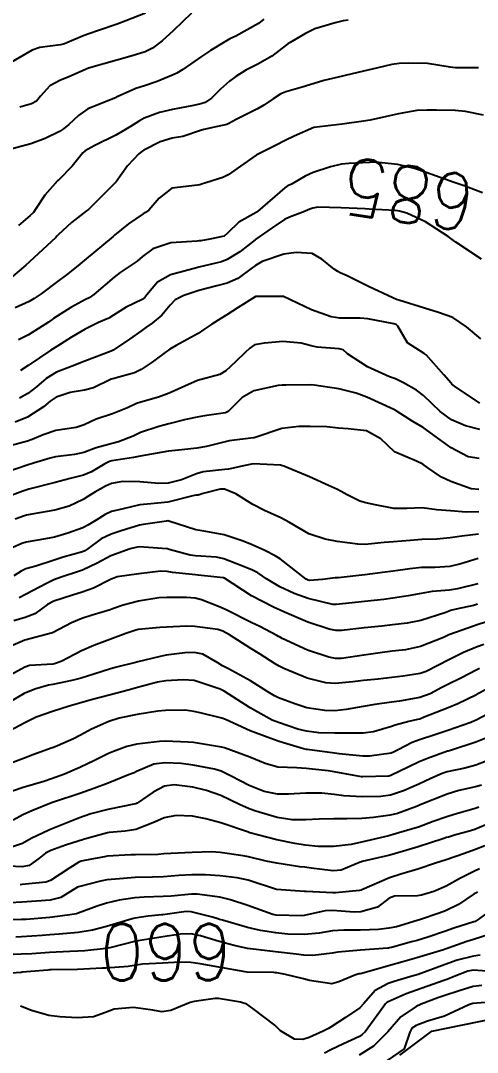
# Model space of a CAD drawing. Header units: metres. Extents: x 292545 to 299085, y 7450245 to 7463078.
# Drawn here: x 296360.2 to 296392.5, y 7461731.9 to 7461804.9 of the extents above; entities that cross this region are included whole.
import ezdxf
from ezdxf.enums import TextEntityAlignment as Align

# ---------------------------------------------------------------- set-up
doc = ezdxf.new("R2010")
doc.units = ezdxf.units.M
for name, color, linetype in [('Cotas', 45, 'Continuous'), ('Curvas de Nivel 1m', 11, 'Continuous'), ('Curvas de Nivel 5m', 15, 'Continuous'), ('Hidrografia', 140, 'Continuous'), ('Vias Primárias', 230, 'Continuous')]:
    doc.layers.add(name, color=color, linetype=linetype)
doc.styles.add('Style-STANDARD', font='STANDARD.shx')

msp = doc.modelspace()

# ---------------------------------------------------------------- linework, layer by layer
at = {"layer": 'Curvas de Nivel 1m', "flags": 128}
for points, elevation in [([(296369.022, 7461805.458), (296367.624, 7461804.907), (296367.015, 7461804.686), (296365.694, 7461804.224), (296365.007, 7461803.982), (296364.692, 7461803.867), (296363.954, 7461803.56), (296363.284, 7461803.283), (296362.999, 7461803.212), (296361.555, 7461803.026), (296360.995, 7461802.838), (296359.084, 7461801.719)], 691), ([(296377.395, 7461805.02), (296377.016, 7461804.726), (296375.413, 7461803.83), (296375.005, 7461803.627), (296374.875, 7461803.56), (296374.652, 7461803.434), (296373.62, 7461802.82), (296372.992, 7461802.391), (296371.665, 7461801.47), (296371.242, 7461801.213), (296370.977, 7461801.083), (296369.856, 7461800.604), (296368.965, 7461800.32), (296368.352, 7461800.116), (296367.011, 7461799.519), (296366.971, 7461799.502), (296366.953, 7461799.49), (296366.894, 7461799.462), (296364.944, 7461798.672), (296364.284, 7461798.212), (296363.61, 7461797.563), (296363.229, 7461797.268), (296362.928, 7461797.083), (296361.923, 7461796.58), (296360.919, 7461796.203), (296358.986, 7461795.691)], 689), ([(296383.376, 7461804.969), (296383.019, 7461804.902), (296382.446, 7461804.768), (296381.013, 7461804.342), (296380.362, 7461804.014), (296379.27, 7461803.377), (296379.096, 7461803.285), (296379.001, 7461803.218), (296377.967, 7461802.416), (296376.987, 7461801.854), (296376.133, 7461801.413), (296375.422, 7461800.978), (296374.971, 7461800.647), (296374.328, 7461800.071), (296373.693, 7461799.443), (296373.258, 7461799.138), (296372.949, 7461799.034), (296372.415, 7461798.926), (296370.944, 7461798.637), (296370.022, 7461798.409), (296368.938, 7461798.008), (296368.601, 7461797.838), (296368.082, 7461797.509), (296367.376, 7461797.068), (296366.926, 7461796.818), (296365.448, 7461796.072), (296364.916, 7461795.809), (296364.753, 7461795.713), (296364.587, 7461795.553), (296363.833, 7461794.626), (296362.884, 7461793.656), (296362.84, 7461793.614), (296362.795, 7461793.571), (296361.897, 7461792.555), (296361.267, 7461791.586), (296361.101, 7461791.346), (296360.856, 7461791.116), (296360.032, 7461790.416)], 688), ([(296392.607, 7461801.587), (296390.978, 7461801.58), (296390.594, 7461801.628), (296388.982, 7461801.88), (296387.623, 7461801.915), (296386.989, 7461801.885), (296386.465, 7461801.818), (296384.985, 7461801.472), (296384.858, 7461801.438), (296384.352, 7461801.316), (296383.249, 7461801.057), (296382.978, 7461800.994), (296381.645, 7461800.678), (296380.97, 7461800.481), (296380.12, 7461800.214), (296378.961, 7461799.895), (296378.604, 7461799.738), (296378.07, 7461799.389), (296377.397, 7461798.947), (296376.946, 7461798.688), (296375.44, 7461797.924), (296374.935, 7461797.639), (296374.784, 7461797.582), (296374.127, 7461797.438), (296373.162, 7461797.215), (296372.928, 7461797.137), (296371.661, 7461796.73), (296370.92, 7461796.596), (296370.063, 7461796.342), (296368.915, 7461795.746), (296368.76, 7461795.656), (296368.55, 7461795.504), (296367.76, 7461794.651), (296366.947, 7461793.519), (296366.922, 7461793.48), (296366.882, 7461793.436), (296364.981, 7461791.548), (296364.919, 7461791.492), (296364.861, 7461791.448), (296363.79, 7461790.619), (296362.836, 7461789.753), (296362.748, 7461789.657), (296362.671, 7461789.572), (296360.815, 7461787.851), (296360.562, 7461787.603), (296359.62, 7461786.797)], 687), ([(296392.943, 7461798.22), (296391.68, 7461798.498), (296390.946, 7461798.573), (296389.624, 7461798.575), (296388.946, 7461798.597), (296388.228, 7461798.553), (296386.943, 7461798.327), (296386.092, 7461798.148), (296384.939, 7461797.886), (296384.453, 7461797.8), (296382.936, 7461797.602), (296380.933, 7461797.36), (296379.552, 7461796.746), (296378.919, 7461796.434), (296378.225, 7461796.075), (296376.903, 7461795.431), (296376.883, 7461795.421), (296376.851, 7461795.401), (296374.889, 7461794.005), (296374.504, 7461793.816), (296373.302, 7461793.446), (296372.997, 7461793.334), (296372.881, 7461793.295), (296372.705, 7461793.276), (296370.879, 7461793.064), (296370.005, 7461792.356), (296369.264, 7461791.496), (296369.028, 7461791.33), (296368.859, 7461791.239), (296367.823, 7461790.535), (296366.836, 7461789.722), (296366.728, 7461789.629), (296366.601, 7461789.523), (296364.818, 7461788.045), (296364.548, 7461787.82), (296364.227, 7461787.556), (296363.437, 7461786.933), (296362.802, 7461786.444), (296361.653, 7461785.587), (296361.144, 7461785.238), (296360.784, 7461785.034), (296359.8, 7461784.587)], 686), ([(296392.821, 7461788.035), (296390.996, 7461789.238), (296390.835, 7461789.352), (296390.448, 7461789.634), (296388.854, 7461790.686), (296387.52, 7461791.28), (296386.999, 7461791.423), (296386.865, 7461791.45), (296386.688, 7461791.469), (296384.866, 7461791.58), (296384.583, 7461791.596), (296382.866, 7461791.676), (296381.215, 7461791.704), (296380.866, 7461791.634), (296380.663, 7461791.564), (296380.162, 7461791.367), (296379.218, 7461791.016), (296378.855, 7461790.839), (296377.991, 7461790.247), (296376.834, 7461789.454), (296376.81, 7461789.434), (296376.779, 7461789.411), (296375.701, 7461788.544), (296374.819, 7461788.003), (296374.396, 7461787.855), (296372.813, 7461787.468), (296372.735, 7461787.451), (296370.807, 7461786.925), (296369.887, 7461786.405), (296369.123, 7461785.497), (296368.976, 7461785.312), (296368.788, 7461785.183), (296367.666, 7461784.625), (296366.771, 7461784.055), (296366.439, 7461783.854), (296365.706, 7461783.536), (296364.758, 7461783.085), (296363.799, 7461782.513), (296362.746, 7461781.859), (296362.323, 7461781.576), (296360.732, 7461780.499), (296360.175, 7461780.159)], 684), ([(296392.755, 7461782.389), (296391.738, 7461783.23), (296390.769, 7461783.893), (296389.762, 7461784.266), (296388.782, 7461784.557), (296386.96, 7461785.118), (296386.791, 7461785.182), (296386.538, 7461785.293), (296384.801, 7461786.097), (296383.29, 7461786.844), (296382.81, 7461787.057), (296382.633, 7461787.154), (296382.386, 7461787.336), (296381.503, 7461788.033), (296380.824, 7461788.431), (296379.687, 7461788.509), (296378.823, 7461788.391), (296377.279, 7461787.864), (296376.815, 7461787.586), (296376.71, 7461787.515), (296376.58, 7461787.412), (296375.56, 7461786.668), (296374.802, 7461786.34), (296374.083, 7461786.155), (296372.797, 7461785.823), (296371.735, 7461785.466), (296371.121, 7461785.142), (296370.782, 7461784.777), (296370.19, 7461784.067), (296369.489, 7461783.493), (296369.055, 7461783.202), (296368.758, 7461782.989), (296367.892, 7461782.368), (296366.744, 7461781.587), (296366.604, 7461781.522), (296364.735, 7461780.808), (296363.832, 7461780.459), (296362.728, 7461780.039), (296361.984, 7461779.581), (296361.312, 7461778.993), (296360.707, 7461778.513), (296360.109, 7461778.198)], 683), ([(296392.699, 7461777.845), (296390.903, 7461779.046), (296390.712, 7461779.186), (296390.656, 7461779.241), (296390.138, 7461779.829), (296388.89, 7461781.259), (296388.744, 7461781.356), (296387.57, 7461782.097), (296386.893, 7461783.288), (296386.765, 7461783.402), (296386.595, 7461783.462), (296384.77, 7461783.813), (296384.232, 7461783.855), (296382.771, 7461783.843), (296382.173, 7461783.938), (296380.779, 7461784.437), (296378.793, 7461785.38), (296376.823, 7461785.379), (296376.792, 7461785.371), (296375.587, 7461784.615), (296374.773, 7461784.087), (296374.362, 7461783.841), (296373.719, 7461783.44), (296373.164, 7461783.041), (296372.756, 7461782.776), (296371.203, 7461781.928), (296370.745, 7461781.65), (296370.645, 7461781.579), (296370.506, 7461781.482), (296369.497, 7461780.731), (296368.73, 7461780.212), (296368.246, 7461779.987), (296366.723, 7461779.564), (296366.605, 7461779.522), (296365.34, 7461778.917), (296364.711, 7461778.756), (296363.688, 7461778.58), (296362.703, 7461778.263), (296362.289, 7461777.986), (296361.802, 7461777.583), (296360.685, 7461776.854), (296359.79, 7461776.5)], 682), ([(296392.68, 7461775.975), (296391.687, 7461776.226), (296390.687, 7461776.653), (296389.88, 7461777.248), (296388.704, 7461778.377), (296388.2, 7461778.759), (296387.287, 7461779.281), (296386.717, 7461779.554), (296386.309, 7461779.704), (296384.729, 7461780.404), (296383.336, 7461781.331), (296383.01, 7461781.601), (296382.746, 7461781.681), (296381.187, 7461781.793), (296380.748, 7461781.883), (296380.04, 7461782.077), (296378.751, 7461782.213), (296377.442, 7461782.092), (296376.748, 7461781.954), (296376.418, 7461781.741), (296376.079, 7461781.417), (296375.393, 7461780.763), (296374.723, 7461780.119), (296374.289, 7461779.865), (296372.713, 7461779.45), (296370.709, 7461778.548), (296369.943, 7461778.249), (296368.699, 7461777.906), (296368.394, 7461777.806), (296367.759, 7461777.514), (296366.688, 7461777.071), (296365.533, 7461776.693), (296364.68, 7461776.3), (296364.112, 7461776.122), (296362.676, 7461775.9), (296361.781, 7461775.583), (296361.006, 7461775.257), (296360.666, 7461775.148), (296359.456, 7461774.817)], 681), ([(296392.628, 7461771.714), (296392.086, 7461771.768), (296390.633, 7461772.29), (296389.982, 7461772.595), (296389.013, 7461773.256), (296388.647, 7461773.514), (296388.198, 7461773.718), (296386.659, 7461774.379), (296385.693, 7461775.3), (296384.679, 7461775.874), (296383.373, 7461776.023), (296382.68, 7461776.064), (296381.872, 7461776.157), (296380.681, 7461776.179), (296379.871, 7461776.178), (296378.679, 7461776.038), (296376.799, 7461775.408), (296376.707, 7461775.375), (296376.672, 7461775.369), (296374.94, 7461775.157), (296374.668, 7461775.107), (296373.338, 7461774.769), (296372.661, 7461774.641), (296371.589, 7461774.536), (296370.657, 7461774.438), (296369.843, 7461774.301), (296368.651, 7461774.071), (296368.177, 7461773.98), (296366.646, 7461773.753), (296366.472, 7461773.705), (296366.15, 7461773.535), (296365.206, 7461772.976), (296364.635, 7461772.745), (296363.69, 7461772.502), (296362.629, 7461772.211), (296360.772, 7461771.745), (296360.624, 7461771.705), (296360.546, 7461771.679), (296360.342, 7461771.603), (296359.097, 7461771.137)], 679), ([(296392.612, 7461770.14), (296391.722, 7461770.119), (296390.613, 7461770.203), (296389.641, 7461770.282), (296388.614, 7461770.412), (296387.518, 7461770.377), (296386.614, 7461770.385), (296385.289, 7461770.631), (296384.617, 7461770.768), (296384.189, 7461770.887), (296383.304, 7461771.33), (296382.875, 7461771.586), (296382.627, 7461771.711), (296381.984, 7461771.992), (296380.635, 7461772.612), (296378.811, 7461773.378), (296378.644, 7461773.424), (296378.593, 7461773.431), (296376.645, 7461773.527), (296376.533, 7461773.522), (296376.079, 7461773.416), (296374.9, 7461773.168), (296374.64, 7461773.143), (296373.119, 7461772.964), (296372.637, 7461772.818), (296371.574, 7461772.407), (296370.63, 7461772.171), (296369.963, 7461772.153), (296368.631, 7461772.263), (296367.404, 7461772.292), (296366.629, 7461772.147), (296366.198, 7461771.963), (296365.443, 7461771.542), (296364.945, 7461771.222), (296364.618, 7461771.011), (296363.624, 7461770.549), (296362.61, 7461770.256), (296360.985, 7461769.972), (296360.606, 7461769.892), (296360.382, 7461769.825), (296359.803, 7461769.608)], 678), ([(296392.593, 7461768.548), (296391.411, 7461768.411), (296390.589, 7461768.294), (296389.648, 7461768.193), (296388.586, 7461768.171), (296387.751, 7461768.113), (296386.584, 7461768.014), (296385.914, 7461767.966), (296384.581, 7461767.833), (296384.06, 7461767.839), (296382.584, 7461768.048), (296381.738, 7461768.196), (296380.591, 7461768.575), (296379.218, 7461769.374), (296378.606, 7461769.724), (296377.442, 7461770.228), (296376.615, 7461770.661), (296375.42, 7461771.422), (296374.626, 7461771.735), (296374.316, 7461771.743), (296373.119, 7461771.445), (296372.751, 7461771.32), (296372.622, 7461771.323), (296372.465, 7461771.296), (296370.616, 7461770.814), (296369.396, 7461770.711), (296368.614, 7461770.627), (296367.455, 7461770.361), (296366.609, 7461770.169), (296366.183, 7461769.958), (296365.544, 7461769.541), (296364.952, 7461769.192), (296364.595, 7461769.015), (296363.52, 7461768.63), (296362.585, 7461768.351), (296361.943, 7461768.22), (296360.579, 7461768.001), (296360.276, 7461767.905), (296359.641, 7461767.609)], 677), ([(296392.569, 7461766.822), (296391.353, 7461766.444), (296390.563, 7461766.27), (296389.511, 7461766.205), (296388.562, 7461766.186), (296387.736, 7461766.103), (296386.559, 7461765.947), (296385.99, 7461765.864), (296384.557, 7461765.671), (296382.671, 7461765.455), (296382.554, 7461765.454), (296382.443, 7461765.452), (296381.553, 7461765.35), (296380.64, 7461765.271), (296380.552, 7461765.287), (296380.41, 7461765.361), (296378.567, 7461766.799), (296378.211, 7461767.027), (296377.469, 7461767.397), (296376.579, 7461767.797), (296375.945, 7461768.054), (296374.589, 7461768.498), (296373.294, 7461768.742), (296372.594, 7461768.873), (296370.673, 7461769.479), (296370.617, 7461769.494), (296370.514, 7461769.481), (296368.86, 7461769.236), (296368.598, 7461769.182), (296367.313, 7461768.799), (296366.588, 7461768.566), (296365.895, 7461768.225), (296364.979, 7461767.546), (296364.743, 7461767.376), (296364.57, 7461767.299), (296363.207, 7461766.924), (296362.564, 7461766.721), (296361.261, 7461766.29), (296360.558, 7461766.094), (296360.216, 7461765.944), (296359.706, 7461765.608)], 676), ([(296392.528, 7461763.592), (296392.238, 7461763.512), (296391.019, 7461763.235), (296390.621, 7461763.14), (296390.522, 7461763.103), (296390.295, 7461763.018), (296388.515, 7461762.451), (296387.538, 7461762.254), (296386.511, 7461762.133), (296385.761, 7461762.047), (296384.509, 7461761.911), (296382.914, 7461761.741), (296382.507, 7461761.738), (296382.021, 7461761.831), (296380.512, 7461762.318), (296378.875, 7461763.021), (296378.521, 7461763.195), (296378.392, 7461763.253), (296378.081, 7461763.387), (296376.535, 7461764.189), (296374.627, 7461765.429), (296374.553, 7461765.456), (296372.745, 7461765.647), (296372.555, 7461765.665), (296370.928, 7461765.845), (296370.557, 7461765.902), (296370.115, 7461765.927), (296368.555, 7461765.757), (296367.025, 7461765.523), (296366.551, 7461765.356), (296365.35, 7461764.737), (296364.542, 7461764.437), (296363.856, 7461764.241), (296362.535, 7461763.818), (296362.099, 7461763.577), (296361.188, 7461762.925), (296360.519, 7461762.644), (296359.712, 7461762.411)], 674), ([(296393.903, 7461762.585), (296392.512, 7461762.127), (296391.831, 7461761.906), (296390.505, 7461761.421), (296390.111, 7461761.246), (296388.496, 7461760.592), (296387.422, 7461760.353), (296386.493, 7461760.259), (296385.635, 7461760.155), (296384.49, 7461759.992), (296382.911, 7461759.757), (296382.487, 7461759.75), (296381.995, 7461759.838), (296380.493, 7461760.344), (296378.709, 7461761.17), (296378.502, 7461761.282), (296378.438, 7461761.317), (296378.329, 7461761.383), (296377.124, 7461762.016), (296376.512, 7461762.31), (296374.792, 7461763.165), (296374.531, 7461763.288), (296374.186, 7461763.435), (296373, 7461763.915), (296372.539, 7461764.019), (296371.934, 7461764.071), (296370.539, 7461764.081), (296369.981, 7461764.043), (296368.536, 7461763.812), (296367.444, 7461763.516), (296366.773, 7461763.283), (296366.528, 7461763.202), (296365.241, 7461762.824), (296364.518, 7461762.586), (296363.796, 7461762.275), (296362.503, 7461761.59), (296362.487, 7461761.587), (296362.444, 7461761.571), (296360.497, 7461761.047), (296359.488, 7461760.615)], 673), ([(296392.965, 7461760.748), (296392.496, 7461760.573), (296391.546, 7461760.176), (296390.487, 7461759.647), (296389.719, 7461759.251), (296388.901, 7461758.84), (296388.474, 7461758.685), (296387.261, 7461758.493), (296386.47, 7461758.397), (296385.488, 7461758.28), (296384.466, 7461758.184), (296383.696, 7461758.09), (296382.462, 7461757.975), (296381.789, 7461758.021), (296380.468, 7461758.355), (296378.812, 7461759.043), (296378.48, 7461759.212), (296378.196, 7461759.384), (296377.139, 7461760.049), (296376.493, 7461760.455), (296374.981, 7461761.425), (296374.507, 7461761.679), (296374.146, 7461761.798), (296372.511, 7461762.025), (296371.933, 7461762.044), (296370.51, 7461761.976), (296370.053, 7461761.942), (296368.507, 7461761.804), (296368.267, 7461761.743), (296367.639, 7461761.513), (296366.499, 7461761.09), (296365.365, 7461760.67), (296364.49, 7461760.29), (296364.004, 7461760.038), (296363.097, 7461759.564), (296362.663, 7461759.386), (296362.48, 7461759.355), (296360.827, 7461759.246), (296360.476, 7461759.147), (296359.492, 7461758.585)], 672), ([(296392.658, 7461759.04), (296392.479, 7461758.955), (296391.344, 7461758.357), (296390.463, 7461757.927), (296390.008, 7461757.699), (296389.171, 7461757.259), (296388.45, 7461756.997), (296387.001, 7461756.731), (296386.447, 7461756.661), (296385.251, 7461756.495), (296384.443, 7461756.346), (296383.24, 7461756.127), (296382.44, 7461756.05), (296381.722, 7461756.066), (296380.442, 7461756.267), (296379.607, 7461756.535), (296378.449, 7461756.971), (296378.167, 7461757.101), (296377.695, 7461757.391), (296376.464, 7461758.168), (296374.893, 7461759.01), (296374.48, 7461759.228), (296374.136, 7461759.435), (296373.086, 7461760.048), (296372.49, 7461760.181), (296371.801, 7461760.156), (296370.488, 7461759.975), (296370.069, 7461759.902), (296368.483, 7461759.521), (296368.411, 7461759.501), (296366.886, 7461759.115), (296366.475, 7461758.987), (296365.377, 7461758.633), (296364.465, 7461758.365), (296363.824, 7461758.195), (296362.458, 7461757.92), (296362.168, 7461757.863), (296361.196, 7461757.589), (296360.45, 7461757.265), (296359.394, 7461756.66)], 671), ([(296393.63, 7461756.019), (296392.435, 7461755.384), (296392.325, 7461755.33), (296392.046, 7461755.224), (296390.427, 7461754.652), (296389.507, 7461754.337), (296388.42, 7461753.987), (296387.9, 7461753.793), (296386.92, 7461753.285), (296386.59, 7461753.108), (296386.409, 7461753.049), (296384.882, 7461752.829), (296384.406, 7461752.825), (296382.734, 7461753.009), (296382.409, 7461753.053), (296380.475, 7461753.296), (296380.412, 7461753.309), (296380.206, 7461753.363), (296378.8, 7461753.768), (296378.418, 7461753.895), (296377.636, 7461754.183), (296376.425, 7461754.637), (296374.69, 7461755.427), (296374.434, 7461755.526), (296372.886, 7461755.902), (296372.438, 7461756.006), (296371.825, 7461756.081), (296370.439, 7461756.067), (296369.91, 7461756.013), (296368.436, 7461755.788), (296367.174, 7461755.519), (296366.43, 7461755.283), (296365.212, 7461754.755), (296364.421, 7461754.317), (296363.92, 7461754.052), (296362.806, 7461753.566), (296362.523, 7461753.457), (296362.411, 7461753.414), (296361.061, 7461752.933), (296360.399, 7461752.672), (296359.627, 7461752.375)], 669), ([(296393.473, 7461754.259), (296392.419, 7461753.834), (296390.616, 7461753.238), (296390.459, 7461753.192), (296390.412, 7461753.178), (296388.987, 7461752.678), (296388.4, 7461752.428), (296387.626, 7461752.046), (296386.385, 7461751.455), (296386.255, 7461751.421), (296384.384, 7461751.369), (296384.316, 7461751.379), (296382.389, 7461751.724), (296381.95, 7461751.783), (296380.392, 7461751.957), (296379.747, 7461752.016), (296378.393, 7461752.065), (296377.492, 7461752.303), (296376.403, 7461752.755), (296374.607, 7461753.428), (296374.413, 7461753.479), (296372.715, 7461753.755), (296372.416, 7461753.797), (296372.053, 7461753.828), (296370.417, 7461753.893), (296370.021, 7461753.88), (296368.415, 7461753.69), (296367.713, 7461753.51), (296366.757, 7461753.175), (296366.405, 7461753.02), (296365.416, 7461752.521), (296364.39, 7461752.027), (296364.059, 7461751.882), (296363.294, 7461751.561), (296362.379, 7461751.218), (296361.841, 7461751.042), (296360.373, 7461750.602), (296359.616, 7461750.362)], 668), ([(296393.136, 7461752.478), (296392.398, 7461752.198), (296391.628, 7461751.994), (296390.39, 7461751.732), (296390.022, 7461751.612), (296389.23, 7461751.257), (296388.379, 7461750.856), (296387.289, 7461750.366), (296386.371, 7461750.068), (296385.689, 7461749.977), (296384.369, 7461749.954), (296383.072, 7461750.031), (296382.371, 7461750.124), (296381.515, 7461750.205), (296380.371, 7461750.217), (296379.137, 7461750.145), (296378.371, 7461750.15), (296377.432, 7461750.34), (296376.376, 7461750.748), (296375.093, 7461751.423), (296374.388, 7461751.775), (296373.906, 7461751.922), (296372.394, 7461752.207), (296371.558, 7461752.306), (296370.396, 7461752.365), (296369.617, 7461752.265), (296368.387, 7461751.74), (296368.225, 7461751.663), (296367.83, 7461751.508), (296366.377, 7461750.921), (296365.376, 7461750.536), (296364.369, 7461750.199), (296362.514, 7461749.578), (296362.362, 7461749.526), (296360.983, 7461748.968), (296360.354, 7461748.675), (296359.65, 7461748.307)], 667), ([(296392.817, 7461750.777), (296392.377, 7461750.661), (296391.216, 7461750.39), (296390.372, 7461750.132), (296388.476, 7461749.38), (296388.364, 7461749.331), (296388.321, 7461749.312), (296388.22, 7461749.271), (296386.875, 7461748.765), (296386.353, 7461748.643), (296385.156, 7461748.497), (296384.349, 7461748.415), (296383.287, 7461748.387), (296382.349, 7461748.391), (296381.325, 7461748.374), (296380.347, 7461748.321), (296379.403, 7461748.319), (296378.349, 7461748.495), (296376.833, 7461748.927), (296376.36, 7461749.096), (296375.681, 7461749.417), (296374.369, 7461750.043), (296373.338, 7461750.411), (296372.375, 7461750.64), (296371.046, 7461750.803), (296370.375, 7461750.708), (296369.567, 7461750.292), (296368.429, 7461749.499), (296368.388, 7461749.474), (296368.363, 7461749.464), (296368.316, 7461749.454), (296366.358, 7461749.047), (296365.15, 7461748.747), (296364.352, 7461748.476), (296362.47, 7461747.704), (296362.344, 7461747.652), (296362.293, 7461747.631), (296362.186, 7461747.582), (296360.93, 7461746.998), (296360.329, 7461746.643), (296359.553, 7461746.379)], 666), ([(296393.449, 7461748.107), (296392.339, 7461747.648), (296392.026, 7461747.535), (296390.909, 7461747.234), (296390.463, 7461747.107), (296390.331, 7461747.069), (296390.073, 7461746.987), (296388.324, 7461746.418), (296387.457, 7461746.143), (296386.318, 7461745.825), (296384.367, 7461745.373), (296384.313, 7461745.358), (296384.21, 7461745.321), (296382.875, 7461744.767), (296382.307, 7461744.705), (296380.756, 7461744.907), (296380.309, 7461744.963), (296379.943, 7461744.999), (296378.312, 7461745.249), (296377.575, 7461745.397), (296376.317, 7461745.704), (296375.95, 7461745.782), (296374.322, 7461746.014), (296373.709, 7461746.052), (296372.321, 7461745.999), (296371.805, 7461745.981), (296370.319, 7461745.908), (296369.924, 7461745.879), (296368.318, 7461745.842), (296367.985, 7461745.838), (296366.316, 7461745.741), (296366.132, 7461745.715), (296365.21, 7461745.541), (296364.466, 7461745.394), (296364.311, 7461745.33), (296363.672, 7461744.925), (296362.297, 7461744.023), (296361.971, 7461743.909), (296360.294, 7461743.735), (296360.166, 7461743.729)], 664), ([(296393.051, 7461746.488), (296392.323, 7461746.197), (296391.608, 7461745.94), (296390.315, 7461745.482), (296389.562, 7461745.251), (296388.309, 7461744.838), (296387.111, 7461744.476), (296386.302, 7461744.227), (296384.331, 7461743.357), (296384.293, 7461743.338), (296384.278, 7461743.335), (296384.185, 7461743.321), (296382.479, 7461743.149), (296382.29, 7461743.148), (296380.399, 7461743.251), (296380.291, 7461743.257), (296378.293, 7461743.39), (296376.299, 7461744.04), (296375.512, 7461744.206), (296374.302, 7461744.359), (296373.279, 7461744.422), (296372.303, 7461744.419), (296371.394, 7461744.377), (296370.301, 7461744.283), (296369.527, 7461744.261), (296368.3, 7461744.242), (296366.906, 7461744.128), (296366.298, 7461744.063), (296365.849, 7461743.983), (296364.293, 7461743.586), (296364.224, 7461743.551), (296363.028, 7461742.822), (296362.279, 7461742.628), (296361.31, 7461742.557), (296360.276, 7461742.491), (296359.436, 7461742.448)], 663), ([(296392.674, 7461744.852), (296392.308, 7461744.685), (296391.329, 7461744.203), (296390.297, 7461743.62), (296389.444, 7461743.253), (296388.571, 7461742.984), (296388.288, 7461742.943), (296386.645, 7461742.929), (296386.285, 7461742.768), (296385.437, 7461742.141), (296384.27, 7461741.8), (296383.807, 7461741.787), (296382.271, 7461741.895), (296381.742, 7461741.875), (296380.266, 7461741.544), (296380.104, 7461741.524), (296378.266, 7461741.565), (296378.046, 7461741.612), (296376.276, 7461742.26), (296375.045, 7461742.659), (296374.284, 7461742.839), (296372.691, 7461743.05), (296372.287, 7461743.062), (296370.832, 7461742.927), (296370.284, 7461742.883), (296368.924, 7461742.853), (296368.283, 7461742.811), (296367.164, 7461742.632), (296366.276, 7461742.417), (296365.601, 7461742.208), (296364.265, 7461741.704), (296364.148, 7461741.669), (296363.517, 7461741.561), (296362.261, 7461741.418), (296360.582, 7461741.275), (296360.26, 7461741.261), (296358.672, 7461741.211)], 662), ([(296392.517, 7461743.218), (296392.374, 7461743.136), (296392.291, 7461743.076), (296391.193, 7461742.317), (296390.272, 7461741.867), (296389.81, 7461741.706), (296388.483, 7461741.267), (296388.262, 7461741.198), (296386.785, 7461740.757), (296386.256, 7461740.641), (296385.516, 7461740.561), (296384.255, 7461740.505), (296383.068, 7461740.519), (296382.254, 7461740.461), (296381.308, 7461740.294), (296380.251, 7461740.203), (296379.112, 7461740.237), (296378.252, 7461740.321), (296377.164, 7461740.491), (296376.256, 7461740.692), (296374.479, 7461741.209), (296374.261, 7461741.273), (296374.141, 7461741.312), (296373.76, 7461741.438), (296372.268, 7461741.811), (296371.906, 7461741.826), (296370.265, 7461741.604), (296370.157, 7461741.588), (296369.227, 7461741.49), (296368.261, 7461741.358), (296368.073, 7461741.315), (296366.255, 7461740.759), (296365.285, 7461740.507), (296364.251, 7461740.351), (296362.914, 7461740.234), (296362.249, 7461740.169), (296361.711, 7461740.122), (296360.247, 7461740.027), (296359.843, 7461740.01)], 661), ([(296393.279, 7461740.184), (296392.249, 7461739.848), (296391.771, 7461739.701), (296390.455, 7461739.238), (296390.299, 7461739.182), (296390.242, 7461739.167), (296390.119, 7461739.12), (296388.236, 7461738.553), (296387.24, 7461738.273), (296386.23, 7461737.988), (296384.35, 7461737.444), (296384.224, 7461737.42), (296384.138, 7461737.407), (296383.849, 7461737.324), (296382.71, 7461736.841), (296382.213, 7461736.709), (296380.628, 7461736.945), (296380.218, 7461737.064), (296378.938, 7461737.379), (296378.316, 7461737.481), (296378.224, 7461737.494), (296378.115, 7461737.5), (296376.224, 7461737.541), (296376.074, 7461737.561), (296374.227, 7461737.882), (296372.897, 7461738.117), (296372.231, 7461738.225), (296371.458, 7461738.241), (296370.23, 7461738.184), (296368.826, 7461738.098), (296368.228, 7461737.998), (296367.807, 7461737.934), (296366.226, 7461737.825), (296365.948, 7461737.811), (296364.225, 7461737.723), (296362.34, 7461737.694), (296362.224, 7461737.69), (296362.121, 7461737.684), (296360.917, 7461737.593), (296360.293, 7461737.528), (296360.222, 7461737.522), (296358.434, 7461737.403)], 659), ([(296392.719, 7461738.735), (296392.237, 7461738.657), (296391.084, 7461738.381), (296390.231, 7461738.078), (296388.334, 7461737.378), (296388.224, 7461737.343), (296388.168, 7461737.326), (296387.971, 7461737.273), (296386.628, 7461736.875), (296386.215, 7461736.74), (296385.279, 7461736.232), (296384.475, 7461735.316), (296384.19, 7461735.004), (296383.189, 7461734.324), (296382.176, 7461733.655), (296381.983, 7461733.534), (296381.6, 7461733.346), (296380.609, 7461732.913), (296380.164, 7461732.765), (296379.582, 7461732.784), (296378.575, 7461733.384), (296378.373, 7461733.585), (296378.177, 7461733.778), (296376.63, 7461734.964), (296376.191, 7461735.267), (296375.754, 7461735.414), (296374.196, 7461735.667), (296373.955, 7461735.675), (296372.464, 7461735.456), (296372.192, 7461735.389), (296370.83, 7461734.83), (296370.185, 7461734.725), (296369.539, 7461734.843), (296368.188, 7461735.025), (296366.803, 7461734.907), (296366.184, 7461734.68), (296365.34, 7461734.38), (296364.18, 7461734.303), (296362.973, 7461734.361), (296362.182, 7461734.458), (296360.966, 7461734.812), (296360.188, 7461735.136)], 658), ([(296393.87, 7461737.56), (296392.227, 7461737.665), (296391.844, 7461737.606), (296390.886, 7461737.233), (296390.417, 7461737.041), (296390.219, 7461736.97), (296388.952, 7461736.519), (296388.208, 7461736.257), (296387.483, 7461735.998), (296386.195, 7461735.441), (296386.102, 7461735.383), (296386.015, 7461735.293), (296385.587, 7461734.699), (296384.564, 7461733.314), (296384.373, 7461733.114), (296384.168, 7461732.99), (296383.034, 7461732.457), (296382.153, 7461732.028), (296381.701, 7461731.793)], 657), ([(296392.828, 7461736.599), (296392.213, 7461736.53), (296391.235, 7461736.203), (296390.203, 7461735.881), (296389.724, 7461735.723), (296388.548, 7461735.265), (296388.191, 7461735.105), (296387.098, 7461734.367), (296386.173, 7461733.316), (296386.157, 7461733.29), (296385.165, 7461732.297), (296384.148, 7461731.667)], 656)]:
    msp.add_lwpolyline(points, dxfattribs=dict(at, elevation=elevation))
at = {"layer": 'Curvas de Nivel 5m', "flags": 128}
for points, elevation in [([(296372.282, 7461805.457), (296371.01, 7461804.22), (296370.209, 7461803.488), (296369.521, 7461802.972), (296368.995, 7461802.712), (296368.078, 7461802.423), (296366.989, 7461802.119), (296364.983, 7461801.55), (296363.596, 7461800.941), (296362.97, 7461800.693), (296362.244, 7461800.297), (296361.588, 7461799.584), (296361.302, 7461799.234), (296360.947, 7461799.025), (296360.131, 7461798.788)], 690), ([(296392.878, 7461792.742), (296391.576, 7461793.233), (296390.885, 7461793.468), (296390.55, 7461793.579), (296388.892, 7461794.17), (296388.073, 7461794.451), (296386.897, 7461794.73), (296385.313, 7461794.892), (296384.899, 7461794.888), (296383.412, 7461794.81), (296382.897, 7461794.753), (296382.121, 7461794.567), (296380.891, 7461794.161), (296380.339, 7461793.915), (296379.403, 7461793.375), (296379.055, 7461793.204), (296378.88, 7461793.09), (296376.958, 7461791.409), (296376.907, 7461791.365), (296376.862, 7461791.339), (296375.623, 7461790.65), (296374.839, 7461789.866), (296374.596, 7461789.673), (296373.575, 7461789.443), (296372.94, 7461789.341), (296372.832, 7461789.322), (296372.68, 7461789.301), (296370.83, 7461789.19), (296369.556, 7461788.763), (296368.82, 7461788.226), (296368.426, 7461787.894), (296367.876, 7461787.509), (296367.235, 7461787.089), (296366.805, 7461786.768), (296365.368, 7461785.541), (296365.031, 7461785.305), (296364.787, 7461785.176), (296363.731, 7461784.608), (296362.769, 7461783.992), (296362.52, 7461783.82), (296362.162, 7461783.579), (296360.754, 7461782.678), (296360.035, 7461782.322)], 685), ([(296392.653, 7461773.912), (296391.857, 7461774.026), (296390.664, 7461774.678), (296389.882, 7461775.248), (296388.681, 7461776.108), (296387.952, 7461776.537), (296386.768, 7461777.289), (296386.723, 7461777.32), (296386.693, 7461777.336), (296386.595, 7461777.39), (296384.702, 7461778.261), (296383.929, 7461778.545), (296382.708, 7461778.858), (296380.955, 7461779.113), (296380.711, 7461779.124), (296378.985, 7461779.102), (296378.71, 7461779.103), (296378.409, 7461779.084), (296376.706, 7461778.702), (296375.874, 7461778.245), (296375.064, 7461777.426), (296374.882, 7461777.237), (296374.69, 7461777.161), (296373.204, 7461776.929), (296372.687, 7461776.832), (296371.89, 7461776.667), (296370.682, 7461776.381), (296369.978, 7461776.189), (296368.675, 7461775.748), (296368.145, 7461775.508), (296367.106, 7461775.084), (296366.665, 7461774.971), (296365.539, 7461774.662), (296364.655, 7461774.348), (296363.999, 7461774.21), (296362.65, 7461774.033), (296362.285, 7461773.939), (296361.105, 7461773.593), (296360.641, 7461773.447), (296359.278, 7461772.972)], 680), ([(296392.55, 7461765.037), (296391.105, 7461764.674), (296390.543, 7461764.591), (296389.311, 7461764.489), (296388.539, 7461764.359), (296387.628, 7461764.187), (296386.534, 7461764.026), (296385.89, 7461763.939), (296384.53, 7461763.777), (296384.112, 7461763.733), (296382.526, 7461763.567), (296382.292, 7461763.576), (296380.533, 7461764.004), (296379.542, 7461764.365), (296378.545, 7461764.831), (296377.6, 7461765.394), (296376.974, 7461765.821), (296376.559, 7461766.031), (296375.547, 7461766.437), (296374.567, 7461766.817), (296374.053, 7461766.923), (296372.569, 7461767.015), (296372.186, 7461767.073), (296370.701, 7461767.478), (296370.573, 7461767.512), (296370.535, 7461767.519), (296368.575, 7461767.647), (296368.445, 7461767.632), (296367.938, 7461767.51), (296366.568, 7461767.01), (296365.609, 7461766.493), (296364.557, 7461765.999), (296364.222, 7461765.887), (296363.208, 7461765.563), (296362.721, 7461765.399), (296362.55, 7461765.325), (296362.021, 7461765.052), (296360.54, 7461764.272), (296360.093, 7461764.049)], 675), ([(296393.777, 7461757.893), (296392.511, 7461757.219), (296392.476, 7461757.196), (296392.453, 7461757.187), (296391.133, 7461756.546), (296390.443, 7461756.251), (296388.76, 7461755.589), (296388.435, 7461755.465), (296388.283, 7461755.423), (296387.658, 7461755.278), (296386.699, 7461755.019), (296386.429, 7461754.932), (296385.176, 7461754.552), (296384.424, 7461754.462), (296383.566, 7461754.464), (296382.424, 7461754.455), (296381.297, 7461754.478), (296380.425, 7461754.592), (296379.802, 7461754.745), (296378.431, 7461755.206), (296377.99, 7461755.394), (296376.979, 7461755.943), (296376.441, 7461756.262), (296374.597, 7461757.429), (296374.454, 7461757.51), (296374.301, 7461757.587), (296372.464, 7461758.187), (296371.683, 7461758.249), (296370.463, 7461758.175), (296369.865, 7461758.082), (296368.456, 7461757.703), (296368.299, 7461757.658), (296367.794, 7461757.51), (296366.449, 7461757.142), (296365.177, 7461756.811), (296364.444, 7461756.612), (296363.623, 7461756.376), (296362.437, 7461755.997), (296361.289, 7461755.587), (296360.429, 7461755.17), (296359.417, 7461754.616)], 670), ([(296392.623, 7461749.217), (296392.434, 7461749.148), (296392.361, 7461749.122), (296390.884, 7461748.705), (296390.352, 7461748.544), (296389.39, 7461748.212), (296388.341, 7461747.814), (296387.936, 7461747.677), (296386.569, 7461747.288), (296386.386, 7461747.236), (296386.332, 7461747.222), (296386.24, 7461747.199), (296384.327, 7461746.742), (296383.584, 7461746.579), (296382.324, 7461746.433), (296381.246, 7461746.428), (296380.325, 7461746.53), (296379.601, 7461746.646), (296378.328, 7461746.904), (296376.41, 7461747.409), (296376.343, 7461747.428), (296376.311, 7461747.442), (296374.35, 7461748.111), (296373.307, 7461748.4), (296372.354, 7461748.588), (296371.202, 7461748.624), (296370.353, 7461748.456), (296369.668, 7461748.169), (296368.344, 7461747.649), (296367.578, 7461747.511), (296366.451, 7461747.419), (296366.341, 7461747.401), (296364.881, 7461746.999), (296364.332, 7461746.846), (296363.364, 7461746.527), (296362.321, 7461746.145), (296361.946, 7461745.956), (296361.472, 7461745.588), (296360.802, 7461745.101), (296360.307, 7461745.004), (296358.862, 7461745.06)], 665), ([(296393.523, 7461741.958), (296392.505, 7461741.218), (296392.353, 7461741.128), (296392.262, 7461741.093), (296390.851, 7461740.64), (296390.255, 7461740.438), (296389.011, 7461740.019), (296388.248, 7461739.788), (296387.848, 7461739.673), (296386.432, 7461739.288), (296386.281, 7461739.251), (296386.242, 7461739.239), (296386.179, 7461739.228), (296384.241, 7461739.1), (296382.634, 7461738.941), (296382.238, 7461738.883), (296380.874, 7461738.716), (296380.237, 7461738.741), (296379.68, 7461738.811), (296378.239, 7461738.978), (296376.47, 7461739.178), (296376.241, 7461739.213), (296375.3, 7461739.419), (296374.246, 7461739.698), (296372.915, 7461740.115), (296372.251, 7461740.255), (296371.493, 7461740.225), (296370.249, 7461740.04), (296368.499, 7461739.76), (296368.245, 7461739.712), (296367.51, 7461739.517), (296366.51, 7461739.257), (296366.24, 7461739.216), (296364.732, 7461739.052), (296364.238, 7461739.018), (296363.678, 7461738.999), (296362.236, 7461738.922), (296360.987, 7461738.84), (296360.235, 7461738.801), (296359.085, 7461738.761)], 660), ([(296393.946, 7461735.453), (296392.194, 7461735.31), (296392.121, 7461735.294), (296391.924, 7461735.223), (296390.185, 7461734.425), (296388.993, 7461734.069), (296388.178, 7461733.753), (296387.887, 7461733.561), (296387.73, 7461733.274), (296387.334, 7461732.099), (296386.143, 7461731.29)], 655)]:
    msp.add_lwpolyline(points, dxfattribs=dict(at, elevation=elevation))
at = {"layer": 'Hidrografia'}
msp.add_lwpolyline([(296387.037, 7461731.652), (296389.289, 7461733.354), (296394.95, 7461734.509), (296397.323, 7461735.177), (296400.549, 7461736.514), (296403.288, 7461737.548), (296406.696, 7461739.007), (296407.731, 7461739.614), (296410.409, 7461741.317), (296413.33, 7461743.444), (296419.31, 7461746.37), (296422.719, 7461748.255), (296426.918, 7461749.045), (296431.179, 7461750.321), (296433.134, 7461750.94), (296437.637, 7461751.244), (296440.741, 7461751.791), (296444.211, 7461751.791), (296448.227, 7461750.028)], dxfattribs=at)
at = {"layer": 'Vias Primárias'}
for points in [[(296211.683, 7461646.797), (296258.11, 7461626.877), (296291.299, 7461614.233), (296330.84, 7461599.436), (296368.634, 7461585.448, -0.028434), (296390.594, 7461575.869, 0.000017), (296427.552, 7461557.182, 0.000726)], [(296424.649, 7461551.441, -0.000017), (296387.691, 7461570.128, 0.028434), (296366.401, 7461579.415), (296328.596, 7461593.407), (296289.026, 7461608.215), (296255.696, 7461620.913), (296209.136, 7461640.89)]]:
    msp.add_lwpolyline(points, format="xyb", dxfattribs=at)

# ---------------------------------------------------------------- texts
at = {"layer": 'Cotas', "style": 'Style-STANDARD'}
for s, rotation, p in [('685', 171.33218, (296387.655, 7461792.612, 685)), ('660', 180.08453, (296370.478, 7461738.954, 660))]:
    msp.add_text(s, height=4, rotation=rotation, dxfattribs=at).set_placement(p, align=Align.MIDDLE_CENTER)

doc.saveas('drawing.dxf')
